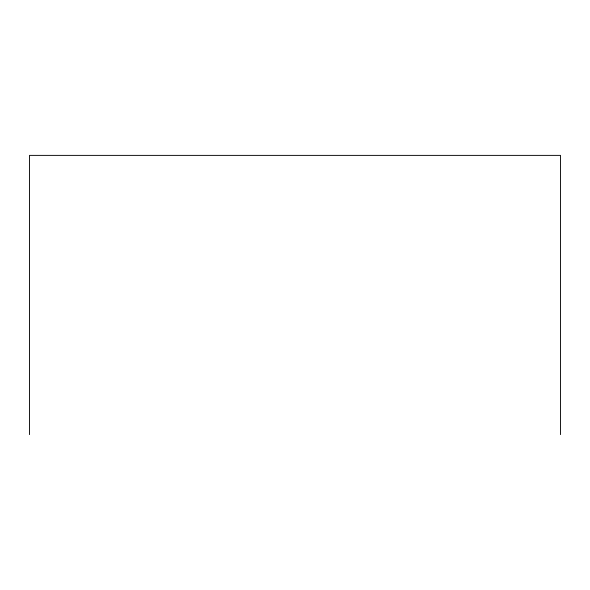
<?xml version="1.0" encoding="UTF-8"?>
<svg xmlns="http://www.w3.org/2000/svg" width="590" height="590" viewBox="0 0 590 590"><rect width="100%" height="100%" fill="white"/><g stroke="black" fill="none" stroke-linecap="round" stroke-linejoin="round"><path stroke-width="0.89" d="M560.5 434.616L560.5 155.384L29.5 155.384L29.5 434.616"/></g></svg>
